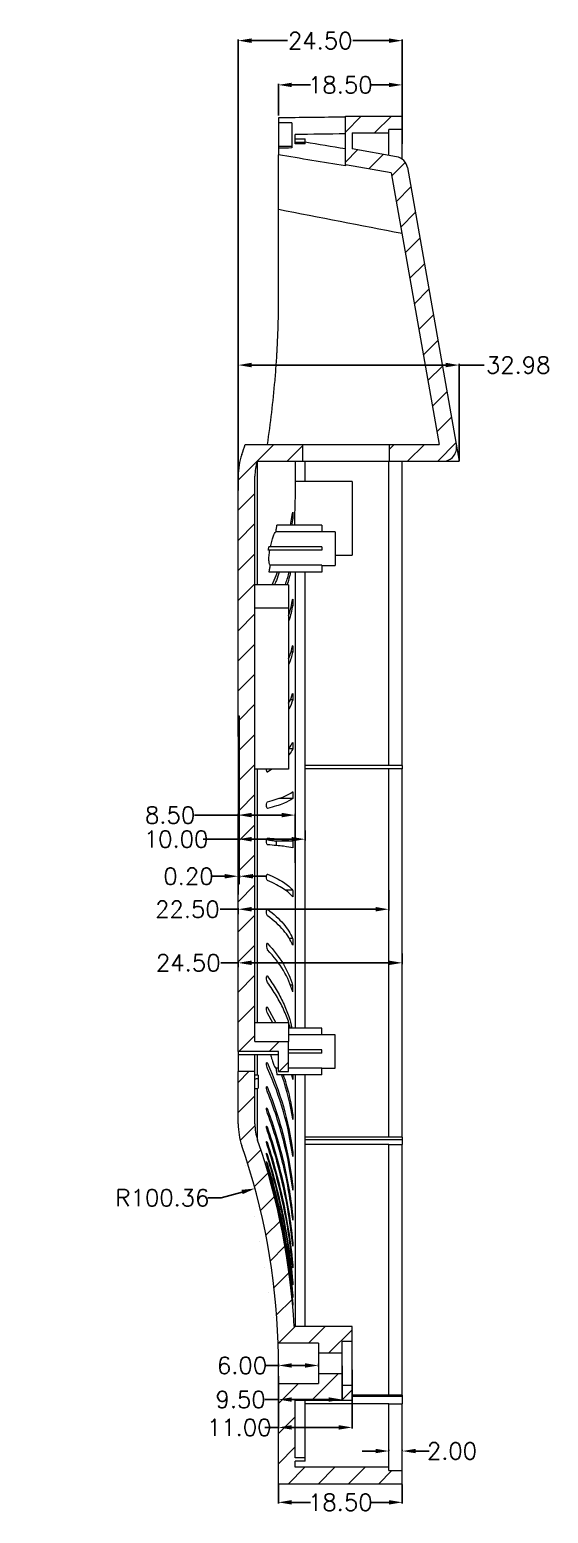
# Model space of a CAD drawing. Header units: inches. Extents: x -602 to 2189, y 557 to 1254.
# Drawn here: x -123.3 to -45.8, y 894.3 to 1115.5 of the extents above; entities that cross this region are included whole.
import ezdxf

# ---------------------------------------------------------------- set-up
doc = ezdxf.new("R2010")
doc.units = ezdxf.units.IN
doc.styles.get("Standard").update_dxf_attribs({"font": 'txt', "bigfont": 'gbcbig.shx'})
doc.dimstyles.new('2.5', dxfattribs={"dimtxt": 2.5, "dimasz": 2, "dimexe": 0.18, "dimexo": 0.0625, "dimgap": 0.09, "dimtad": 0, "dimtih": 1, "dimtoh": 1, "dimzin": 0, "dimdsep": 46, "dimtxsty": 'Standard', "dimcen": 2, "dimadec": 0, "dimazin": 0, "dimtfac": 1, "dimtofl": 0, "dimtmove": 0, "dimatfit": 3, "dimfxl": 1, "dimtolj": 1, "dimtzin": 0, "dimarcsym": 0})

# ---------------------------------------------------------------- blocks, each defined once
blk = doc.blocks.new('*D195')
at = {"color": 0, "lineweight": -2}
for p, q in [((-94.14, 989.29), (-96.14, 989.29)), ((-92.14, 989.06), (-92.14, 989.47)), ((-91.94, 989.06), (-91.94, 989.47)), ((-89.94, 989.29), (-87.94, 989.29))]:
    blk.add_line(p, q, dxfattribs=at)
at = {"color": 0}
for points in [[(-94.14, 989.63), (-94.14, 988.96), (-92.14, 989.29)], [(-89.94, 989.63), (-89.94, 988.96), (-91.94, 989.29)]]:
    blk.add_solid(points, dxfattribs=at)
at = {"layer": 'Defpoints', "color": 0}
for p in [(-92.14, 989.29), (-92.14, 989), (-91.94, 989)]:
    blk.add_point(p, dxfattribs=at)
at = {"color": 0, "insert": (-99.56, 989.29), "char_height": 2.5, "attachment_point": 5}
blk.add_mtext('\\A1;0.20', dxfattribs=at)
blk = doc.blocks.new('*D196')
at = {"color": 0, "lineweight": -2}
for p, q in [((-92.14, 998.41), (-98.67, 998.41)), ((-92.14, 986.56), (-92.14, 998.59)), ((-85.64, 998.41), (-90.14, 998.41)), ((-83.64, 991.28), (-83.64, 998.59))]:
    blk.add_line(p, q, dxfattribs=at)
at = {"color": 0}
for points in [[(-90.14, 998.75), (-90.14, 998.08), (-92.14, 998.41)], [(-85.64, 998.75), (-85.64, 998.08), (-83.64, 998.41)]]:
    blk.add_solid(points, dxfattribs=at)
at = {"layer": 'Defpoints', "color": 0}
for p in [(-83.64, 998.41), (-83.64, 991.22), (-92.14, 986.5)]:
    blk.add_point(p, dxfattribs=at)
at = {"color": 0, "insert": (-102.3, 998.41), "char_height": 2.5, "attachment_point": 5}
blk.add_mtext('\\A1;8.50', dxfattribs=at)
blk = doc.blocks.new('*D197')
at = {"color": 0, "lineweight": -2}
for p, q in [((-92.14, 995.77), (-92.14, 994.64)), ((-82.14, 996.1), (-82.14, 994.64)), ((-92.14, 994.82), (-97.35, 994.82)), ((-84.14, 994.82), (-90.14, 994.82))]:
    blk.add_line(p, q, dxfattribs=at)
at = {"color": 0}
for points in [[(-90.14, 995.15), (-90.14, 994.48), (-92.14, 994.82)], [(-84.14, 995.15), (-84.14, 994.48), (-82.14, 994.82)]]:
    blk.add_solid(points, dxfattribs=at)
at = {"layer": 'Defpoints', "color": 0}
for p in [(-92.14, 995.83), (-82.14, 996.17), (-92.14, 994.82)]:
    blk.add_point(p, dxfattribs=at)
at = {"color": 0, "insert": (-101.4, 994.82), "char_height": 2.5, "attachment_point": 5}
blk.add_mtext('\\A1;10.00', dxfattribs=at)
blk = doc.blocks.new('*D198')
at = {"color": 0, "lineweight": -2}
for p, q in [((-69.64, 987.22), (-69.64, 984.19)), ((-92.14, 983.62), (-92.14, 984.55)), ((-92.14, 984.37), (-94.83, 984.37)), ((-71.64, 984.37), (-90.14, 984.37))]:
    blk.add_line(p, q, dxfattribs=at)
at = {"color": 0}
for points in [[(-90.14, 984.71), (-90.14, 984.04), (-92.14, 984.37)], [(-71.64, 984.71), (-71.64, 984.04), (-69.64, 984.37)]]:
    blk.add_solid(points, dxfattribs=at)
at = {"layer": 'Defpoints', "color": 0}
for p in [(-69.64, 987.28), (-92.14, 984.37), (-92.14, 983.56)]:
    blk.add_point(p, dxfattribs=at)
at = {"color": 0, "insert": (-99.71, 984.37), "char_height": 2.5, "attachment_point": 5}
blk.add_mtext('\\A1;22.50', dxfattribs=at)
blk = doc.blocks.new('*D199')
at = {"color": 0, "lineweight": -2}
for p, q in [((-92.14, 976.38), (-94.71, 976.38)), ((-92.14, 975.72), (-92.14, 976.56)), ((-69.64, 976.38), (-90.14, 976.38)), ((-67.64, 977.78), (-67.64, 976.2))]:
    blk.add_line(p, q, dxfattribs=at)
at = {"color": 0}
for points in [[(-90.14, 976.72), (-90.14, 976.05), (-92.14, 976.38)], [(-69.64, 976.72), (-69.64, 976.05), (-67.64, 976.38)]]:
    blk.add_solid(points, dxfattribs=at)
at = {"layer": 'Defpoints', "color": 0}
for p in [(-92.14, 976.38), (-67.64, 977.84), (-92.14, 975.66)]:
    blk.add_point(p, dxfattribs=at)
at = {"color": 0, "insert": (-99.59, 976.38), "char_height": 2.5, "attachment_point": 5}
blk.add_mtext('\\A1;24.50', dxfattribs=at)
blk = doc.blocks.new('*D200')
at = {"color": 0, "lineweight": -2}
for p, q in [((-86.14, 898.59), (-86.14, 895.75)), ((-67.64, 898.59), (-67.64, 895.75)), ((-84.14, 895.93), (-81.35, 895.93)), ((-69.64, 895.93), (-72.42, 895.93))]:
    blk.add_line(p, q, dxfattribs=at)
at = {"color": 0}
for points in [[(-84.14, 896.26), (-84.14, 895.6), (-86.14, 895.93)], [(-69.64, 896.26), (-69.64, 895.6), (-67.64, 895.93)]]:
    blk.add_solid(points, dxfattribs=at)
at = {"layer": 'Defpoints', "color": 0}
for p in [(-86.14, 898.66), (-67.64, 898.66), (-67.64, 895.93)]:
    blk.add_point(p, dxfattribs=at)
at = {"color": 0, "insert": (-76.89, 895.93), "char_height": 2.5, "attachment_point": 5}
blk.add_mtext('\\A1;18.50', dxfattribs=at)
blk = doc.blocks.new('*D201')
at = {"color": 0, "lineweight": -2}
for p, q in [((-71.64, 903.58), (-73.64, 903.58)), ((-69.64, 903.61), (-69.64, 903.76)), ((-67.64, 903.61), (-67.64, 903.76)), ((-65.64, 903.58), (-63.64, 903.58))]:
    blk.add_line(p, q, dxfattribs=at)
at = {"color": 0}
for points in [[(-71.64, 903.91), (-71.64, 903.25), (-69.64, 903.58)], [(-65.64, 903.91), (-65.64, 903.25), (-67.64, 903.58)]]:
    blk.add_solid(points, dxfattribs=at)
at = {"layer": 'Defpoints', "color": 0}
for p in [(-69.64, 903.54), (-67.64, 903.58), (-67.64, 903.54)]:
    blk.add_point(p, dxfattribs=at)
at = {"color": 0, "insert": (-60.22, 903.58), "char_height": 2.5, "attachment_point": 5}
blk.add_mtext('\\A1;2.00', dxfattribs=at)
blk = doc.blocks.new('*D202')
at = {"color": 0, "lineweight": -2}
for p, q in [((-86.14, 916.34), (-88.14, 916.34)), ((-86.14, 916.59), (-86.14, 916.16)), ((-82.14, 916.34), (-84.14, 916.34)), ((-80.14, 916.59), (-80.14, 916.16))]:
    blk.add_line(p, q, dxfattribs=at)
at = {"color": 0}
for points in [[(-84.14, 916.67), (-84.14, 916.01), (-86.14, 916.34)], [(-82.14, 916.67), (-82.14, 916.01), (-80.14, 916.34)]]:
    blk.add_solid(points, dxfattribs=at)
at = {"layer": 'Defpoints', "color": 0}
for p in [(-86.14, 916.66), (-86.14, 916.34), (-80.14, 916.66)]:
    blk.add_point(p, dxfattribs=at)
at = {"color": 0, "insert": (-91.56, 916.34), "char_height": 2.5, "attachment_point": 5}
blk.add_mtext('\\A1;6.00', dxfattribs=at)
blk = doc.blocks.new('*D203')
at = {"color": 0, "lineweight": -2}
for p, q in [((-76.64, 916.28), (-76.64, 911.08)), ((-86.14, 914.75), (-86.14, 911.08)), ((-86.14, 911.26), (-88.14, 911.26)), ((-78.64, 911.26), (-84.14, 911.26))]:
    blk.add_line(p, q, dxfattribs=at)
at = {"color": 0}
for points in [[(-84.14, 911.59), (-84.14, 910.92), (-86.14, 911.26)], [(-78.64, 911.59), (-78.64, 910.92), (-76.64, 911.26)]]:
    blk.add_solid(points, dxfattribs=at)
at = {"layer": 'Defpoints', "color": 0}
for p in [(-76.64, 916.34), (-86.14, 914.81), (-86.14, 911.26)]:
    blk.add_point(p, dxfattribs=at)
at = {"color": 0, "insert": (-91.77, 911.26), "char_height": 2.5, "attachment_point": 5}
blk.add_mtext('\\A1;9.50', dxfattribs=at)
blk = doc.blocks.new('*D204')
at = {"color": 0, "lineweight": -2}
for p, q in [((-86.14, 914.69), (-86.14, 906.92)), ((-75.14, 915.71), (-75.14, 906.92)), ((-86.14, 907.1), (-88.14, 907.1)), ((-77.14, 907.1), (-84.14, 907.1))]:
    blk.add_line(p, q, dxfattribs=at)
at = {"color": 0}
for points in [[(-84.14, 907.44), (-84.14, 906.77), (-86.14, 907.1)], [(-77.14, 907.44), (-77.14, 906.77), (-75.14, 907.1)]]:
    blk.add_solid(points, dxfattribs=at)
at = {"layer": 'Defpoints', "color": 0}
for p in [(-86.14, 914.75), (-75.14, 915.77), (-86.14, 907.1)]:
    blk.add_point(p, dxfattribs=at)
at = {"color": 0, "insert": (-91.98, 907.1), "char_height": 2.5, "attachment_point": 5}
blk.add_mtext('\\A1;11.00', dxfattribs=at)
blk = doc.blocks.new('*D205')
at = {"color": 0, "lineweight": -2}
for p, q in [((-96.69, 941.35), (-94.69, 941.35)), ((-94.69, 941.35), (-91.56, 942.2))]:
    blk.add_line(p, q, dxfattribs=at)
at = {"color": 0}
blk.add_solid([(-91.65, 942.53), (-91.47, 941.88), (-89.63, 942.73)], dxfattribs=at)
at = {"layer": 'Defpoints', "color": 0}
for p in [(-89.63, 942.73), (-186.47, 916.41)]:
    blk.add_point(p, dxfattribs=at)
at = {"color": 0, "insert": (-103.44, 941.35), "char_height": 2.5, "attachment_point": 5}
blk.add_mtext('\\A1;R100.36', dxfattribs=at)
blk = doc.blocks.new('*D206')
at = {"color": 0, "lineweight": -2}
for p, q in [((-92.14, 1046.81), (-92.14, 1065.7)), ((-90.14, 1065.52), (-61.16, 1065.52)), ((-59.16, 1051.26), (-59.16, 1065.7)), ((-59.16, 1065.52), (-55.43, 1065.52))]:
    blk.add_line(p, q, dxfattribs=at)
at = {"color": 0}
for points in [[(-90.14, 1065.86), (-90.14, 1065.19), (-92.14, 1065.52)], [(-61.16, 1065.86), (-61.16, 1065.19), (-59.16, 1065.52)]]:
    blk.add_solid(points, dxfattribs=at)
at = {"layer": 'Defpoints', "color": 0}
for p in [(-92.14, 1065.52), (-59.16, 1051.2), (-92.14, 1046.75)]:
    blk.add_point(p, dxfattribs=at)
at = {"color": 0, "insert": (-50.34, 1065.52), "char_height": 2.5, "attachment_point": 5}
blk.add_mtext('\\A1;32.98', dxfattribs=at)
blk = doc.blocks.new('*D207')
at = {"color": 0, "lineweight": -2}
for p, q in [((-86.14, 1102.72), (-86.14, 1107.48)), ((-84.14, 1107.3), (-81.35, 1107.3)), ((-69.64, 1107.3), (-72.42, 1107.3)), ((-67.64, 1102.72), (-67.64, 1107.48))]:
    blk.add_line(p, q, dxfattribs=at)
at = {"color": 0}
for points in [[(-84.14, 1107.63), (-84.14, 1106.97), (-86.14, 1107.3)], [(-69.64, 1107.63), (-69.64, 1106.97), (-67.64, 1107.3)]]:
    blk.add_solid(points, dxfattribs=at)
at = {"layer": 'Defpoints', "color": 0}
for p in [(-86.14, 1107.3), (-86.14, 1102.66), (-67.64, 1102.66)]:
    blk.add_point(p, dxfattribs=at)
at = {"color": 0, "insert": (-76.89, 1107.3), "char_height": 2.5, "attachment_point": 5}
blk.add_mtext('\\A1;18.50', dxfattribs=at)
blk = doc.blocks.new('*D224')
at = {"color": 0, "lineweight": -2}
for p, q in [((-92.14, 1046.81), (-92.14, 1114.08)), ((-90.14, 1113.9), (-84.77, 1113.9)), ((-69.64, 1113.9), (-75.01, 1113.9)), ((-67.64, 1098.5), (-67.64, 1114.08))]:
    blk.add_line(p, q, dxfattribs=at)
at = {"color": 0}
for points in [[(-90.14, 1114.23), (-90.14, 1113.56), (-92.14, 1113.9)], [(-69.64, 1114.23), (-69.64, 1113.56), (-67.64, 1113.9)]]:
    blk.add_solid(points, dxfattribs=at)
at = {"layer": 'Defpoints', "color": 0}
for p in [(-67.64, 1113.9), (-67.64, 1098.43), (-92.14, 1046.75)]:
    blk.add_point(p, dxfattribs=at)
at = {"color": 0, "insert": (-79.89, 1113.9), "char_height": 2.5, "attachment_point": 5}
blk.add_mtext('\\A1;24.50', dxfattribs=at)

msp = doc.modelspace()

# ---------------------------------------------------------------- hatches: boundary and pattern name
at = {"linetype": 'Continuous', "lineweight": 0}
h = msp.add_hatch(dxfattribs=at)
h.set_pattern_fill('ANSI31', color=4, style=0)
edge = h.paths.add_edge_path(flags=0)
edge.add_line((-76.14, 1102.656), (-76.14, 1095.392))
edge.add_line((-76.14, 1095.392), (-69.278, 1094.183))
edge.add_line((-69.278, 1094.183), (-62.14, 1053.701))
edge.add_line((-62.14, 1053.701), (-69.544, 1053.701))
edge.add_line((-69.544, 1053.701), (-69.544, 1051.201))
edge.add_line((-69.544, 1051.201), (-61.544, 1051.201))
edge.add_arc((-61.544, 1053.201), 2, 270, 370)
edge.add_line((-59.574, 1053.549), (-66.876, 1094.961))
edge.add_arc((-68.846, 1094.614), 2, 10, 80)
edge.add_line((-68.499, 1096.584), (-75.14, 1097.755))
edge.add_line((-75.14, 1097.755), (-75.14, 1100.156))
edge.add_line((-75.14, 1100.156), (-69.64, 1100.156))
edge.add_line((-69.64, 1100.156), (-69.64, 1100.656))
edge.add_line((-69.64, 1100.656), (-67.64, 1100.656))
edge.add_line((-67.64, 1100.656), (-67.64, 1102.656))
edge.add_line((-67.64, 1102.656), (-76.14, 1102.656))
h = msp.add_hatch(dxfattribs=at)
h.set_pattern_fill('ANSI31', color=4, style=0)
edge = h.paths.add_edge_path(flags=0)
edge.add_line((-86.14, 963.156), (-86.14, 960.156))
edge.add_line((-86.14, 960.156), (-84.64, 960.156))
edge.add_line((-84.64, 960.156), (-84.64, 964.656))
edge.add_line((-84.64, 964.656), (-89.64, 964.656))
edge.add_line((-89.64, 964.656), (-89.64, 1048.94))
edge.add_arc((-82.14, 1048.94), 7.5, 162.44926, 180, ccw=False)
edge.add_line((-89.291, 1051.201), (-82.544, 1051.201))
edge.add_line((-82.544, 1051.201), (-82.544, 1053.701))
edge.add_line((-82.544, 1053.701), (-91.089, 1053.701))
edge.add_arc((-186.474, 1084.906), 100.36, 340.97979, 341.88475, ccw=False)
edge.add_arc((-82.14, 1048.94), 10, 160.97979, 180)
edge.add_line((-92.14, 1048.94), (-92.14, 1013.156))
edge.add_line((-92.14, 1013.156), (-91.94, 1013.156))
edge.add_line((-91.94, 1013.156), (-91.94, 988.156))
edge.add_line((-91.94, 988.156), (-92.14, 988.156))
edge.add_line((-92.14, 988.156), (-92.14, 963.156))
edge.add_line((-92.14, 963.156), (-86.14, 963.156))
h = msp.add_hatch(dxfattribs=at)
h.set_pattern_fill('ANSI31', color=4, style=0)
edge = h.paths.add_edge_path(flags=0)
edge.add_line((-89.64, 952.372), (-89.64, 960.156))
edge.add_line((-89.64, 960.156), (-92.14, 960.156))
edge.add_line((-92.14, 960.156), (-92.14, 952.372))
edge.add_arc((-82.14, 952.372), 10, 180, 199.02021)
edge.add_arc((-186.474, 916.406), 100.36, 1.85587, 19.02021, ccw=False)
edge.add_line((-86.167, 919.656), (-80.14, 919.656))
edge.add_line((-80.14, 919.656), (-80.14, 918.156))
edge.add_line((-80.14, 918.156), (-76.64, 918.156))
edge.add_line((-76.64, 918.156), (-76.64, 919.906))
edge.add_line((-76.64, 919.906), (-75.14, 919.906))
edge.add_line((-75.14, 919.906), (-75.14, 922.156))
edge.add_line((-75.14, 922.156), (-83.775, 922.156))
edge.add_arc((-186.474, 916.406), 102.86, 3.20469, 19.02021)
edge.add_arc((-82.14, 952.372), 7.5, 180, 199.02021, ccw=False)
h = msp.add_hatch(dxfattribs=at)
h.set_pattern_fill('ANSI31', color=4, style=0)
h.paths.add_polyline_path([(-80.14, 913.656), (-86.14, 913.656), (-86.14, 898.656), (-67.64, 898.656), (-67.64, 900.656), (-69.64, 900.656), (-69.64, 901.156), (-83.64, 901.156), (-83.64, 902.058), (-82.14, 902.058), (-82.14, 902.558), (-83.64, 902.558), (-83.64, 911.156), (-75.14, 911.156), (-75.14, 913.406), (-76.64, 913.406), (-76.64, 915.156), (-80.14, 915.156)], flags=0)

# ---------------------------------------------------------------- linework, layer by layer
at = {"color": 7, "linetype": 'Continuous', "lineweight": 15}
for p, q in [((-86.14, 1102.379), (-86.14, 1101.625)), ((-76.14, 1102.656), (-67.64, 1102.656)), ((-76.14, 1095.392), (-76.14, 1102.656)), ((-67.64, 1100.656), (-67.64, 1102.656)), ((-84.14, 1101.625), (-86.14, 1101.625)), ((-86.14, 1101.625), (-86.14, 1098.124)), ((-84.14, 1101.625), (-84.14, 1098.124)), ((-83.64, 1099.254), (-83.64, 1099.904)), ((-75.14, 1100.156), (-69.64, 1100.156)), ((-75.14, 1100.156), (-75.14, 1097.755)), ((-67.64, 1100.656), (-69.64, 1100.656)), ((-69.64, 1100.156), (-69.64, 1100.656)), ((-69.64, 1096.785), (-69.64, 1100.156)), ((-67.64, 1096.209), (-67.64, 1100.656)), ((-84.14, 1098.124), (-86.14, 1098.124)), ((-86.14, 1098.124), (-86.14, 1097.866)), ((-86.14, 1097.866), (-86.14, 1096.863)), ((-84.14, 1098.124), (-84.14, 1097.892)), ((-83.64, 1098.754), (-83.64, 1099.254)), ((-83.64, 1099.254), (-82.14, 1099.254)), ((-83.64, 1098.754), (-82.14, 1098.754)), ((-83.64, 1098.498), (-83.64, 1098.754)), ((-82.14, 1098.754), (-82.14, 1099.254)), ((-82.14, 1098.517), (-82.14, 1098.754)), ((-68.499, 1096.584), (-75.14, 1097.755)), ((-86.14, 1088.701), (-86.14, 1096.863)), ((-76.14, 1095.392), (-76.14, 1095.218)), ((-69.278, 1094.183), (-76.14, 1095.392)), ((-69.278, 1094.183), (-62.14, 1053.701)), ((-66.876, 1094.961), (-59.16, 1051.201)), ((-86.14, 1072.515), (-86.14, 1088.701)), ((-91.089, 1053.701), (-82.544, 1053.701)), ((-82.544, 1053.701), (-82.544, 1051.201)), ((-82.544, 1053.701), (-69.544, 1053.701)), ((-69.544, 1051.201), (-69.544, 1053.701)), ((-69.544, 1053.701), (-62.14, 1053.701)), ((-89.291, 1051.201), (-82.544, 1051.201)), ((-83.64, 1051.201), (-83.64, 1045.936)), ((-82.544, 1051.201), (-69.544, 1051.201)), ((-82.14, 1048.156), (-82.14, 1051.201)), ((-69.64, 1005.796), (-69.64, 1051.201)), ((-69.544, 1051.201), (-59.16, 1051.201)), ((-67.64, 1005.796), (-67.64, 1051.201)), ((-92.14, 1013.156), (-92.14, 1048.94)), ((-89.64, 964.656), (-89.64, 1048.94)), ((-75.14, 1048.156), (-83.64, 1048.156)), ((-75.14, 1048.156), (-75.14, 1037.156)), ((-84.337, 1041.656), (-84.007, 1043.461)), ((-84.002, 1042.673), (-84.186, 1041.656)), ((-79.64, 1040.643), (-86.511, 1040.643)), ((-79.64, 1041.656), (-86.348, 1041.656)), ((-79.64, 1041.656), (-79.64, 1040.643)), ((-77.64, 1040.656), (-79.64, 1040.656)), ((-77.64, 1040.656), (-77.64, 1035.656)), ((-79.64, 1037.906), (-87.637, 1037.906)), ((-79.64, 1038.406), (-87.541, 1038.406)), ((-79.64, 1038.406), (-79.64, 1037.906)), ((-79.64, 1035.668), (-87.34, 1035.668)), ((-79.64, 1035.668), (-79.64, 1034.656)), ((-79.64, 1035.656), (-77.64, 1035.656)), ((-77.64, 1037.156), (-75.14, 1037.156)), ((-79.64, 1034.656), (-87.513, 1034.656)), ((-83.64, 1034.656), (-83.64, 966.656)), ((-82.14, 966.656), (-82.14, 1034.656)), ((-84.64, 1032.746), (-89.64, 1032.746)), ((-84.64, 1032.746), (-84.64, 1029.282)), ((-84.64, 1029.282), (-89.64, 1029.282)), ((-84.64, 1029.282), (-84.64, 1005.248)), ((-84.007, 1016.541), (-83.996, 1016.554)), ((-91.94, 1013.156), (-92.14, 1013.156)), ((-92.14, 1010.156), (-92.14, 1013.156)), ((-91.94, 988.156), (-91.94, 1013.156)), ((-91.94, 1010.156), (-92.14, 1010.156)), ((-92.14, 1010.156), (-92.14, 991.156)), ((-84.007, 1009.26), (-84, 1009.261)), ((-84.64, 1005.248), (-89.64, 1005.248)), ((-87.108, 1005.248), (-87.742, 1004.835)), ((-67.64, 1005.796), (-82.14, 1005.796)), ((-67.64, 1005.296), (-82.14, 1005.296)), ((-69.64, 950.393), (-69.64, 1005.296)), ((-67.64, 1005.796), (-67.64, 1005.296)), ((-67.64, 950.393), (-67.64, 1005.296)), ((-84.002, 1000.9), (-86.089, 1000.9)), ((-84.007, 994.523), (-86.517, 994.523)), ((-92.14, 991.156), (-91.94, 991.156)), ((-92.14, 988.156), (-92.14, 991.156)), ((-92.14, 988.156), (-91.94, 988.156)), ((-92.14, 963.156), (-92.14, 988.156)), ((-87.768, 969.743), (-86.521, 967.438)), ((-84.64, 967.438), (-89.64, 967.438)), ((-86.971, 967.438), (-87.742, 968.872)), ((-84.64, 967.438), (-84.64, 964.656)), ((-89.64, 964.656), (-84.64, 964.656)), ((-79.64, 966.656), (-84.64, 966.656)), ((-79.64, 965.643), (-84.64, 965.643)), ((-84.64, 960.156), (-84.64, 964.656)), ((-79.64, 965.643), (-79.64, 966.656)), ((-77.64, 965.656), (-79.64, 965.656)), ((-77.64, 960.656), (-77.64, 965.656)), ((-86.14, 963.156), (-92.14, 963.156)), ((-92.14, 963.156), (-92.14, 962.667)), ((-92.14, 962.667), (-92.14, 960.156)), ((-89.64, 962.667), (-92.14, 962.667)), ((-89.64, 960.156), (-89.64, 962.667)), ((-86.14, 962.667), (-89.64, 962.667)), ((-86.14, 960.156), (-86.14, 963.156)), ((-79.64, 963.406), (-84.64, 963.406)), ((-79.64, 962.906), (-84.64, 962.906)), ((-79.64, 962.906), (-79.64, 963.406)), ((-86.14, 960.668), (-86.511, 960.668)), ((-79.64, 960.668), (-84.64, 960.668)), ((-79.64, 959.656), (-79.64, 960.668)), ((-79.64, 960.656), (-77.64, 960.656)), ((-92.14, 952.372), (-92.14, 960.156)), ((-89.64, 960.156), (-92.14, 960.156)), ((-89.64, 952.372), (-89.64, 960.156)), ((-89.14, 959.621), (-89.64, 959.621)), ((-89.14, 959.621), (-89.14, 959.161)), ((-89.14, 959.161), (-89.14, 957.676)), ((-79.64, 959.656), (-86.348, 959.656)), ((-86.14, 960.156), (-84.64, 960.156)), ((-84.002, 959.045), (-84.14, 959.656)), ((-83.64, 959.656), (-83.64, 922.156)), ((-82.14, 922.156), (-82.14, 959.656)), ((-67.64, 950.393), (-82.14, 950.393)), ((-67.64, 949.963), (-82.14, 949.963)), ((-69.64, 949.295), (-82.14, 949.295)), ((-69.64, 911.932), (-69.64, 949.295)), ((-69.64, 949.295), (-67.64, 949.295)), ((-67.64, 950.393), (-67.64, 949.963)), ((-67.64, 949.963), (-67.64, 949.295)), ((-67.64, 911.932), (-67.64, 949.295)), ((-75.14, 922.156), (-83.775, 922.156)), ((-75.14, 919.906), (-75.14, 922.156)), ((-80.14, 919.656), (-86.167, 919.656)), ((-86.14, 913.656), (-86.14, 918.686)), ((-80.14, 919.656), (-80.14, 918.156)), ((-75.14, 919.906), (-76.64, 919.906)), ((-76.64, 918.156), (-76.64, 919.906)), ((-75.14, 913.406), (-75.14, 919.906)), ((-76.64, 918.156), (-80.14, 918.156)), ((-80.14, 918.156), (-80.14, 915.156)), ((-76.64, 915.156), (-76.64, 918.156)), ((-80.14, 915.156), (-80.14, 913.656)), ((-80.14, 915.156), (-76.64, 915.156)), ((-76.64, 913.406), (-76.64, 915.156)), ((-86.14, 913.656), (-80.14, 913.656)), ((-86.14, 898.656), (-86.14, 913.656)), ((-76.64, 913.406), (-75.14, 913.406)), ((-75.14, 911.156), (-75.14, 913.406)), ((-67.64, 911.932), (-75.14, 911.932)), ((-67.64, 911.717), (-75.14, 911.717)), ((-67.64, 911.932), (-67.64, 911.717)), ((-67.64, 911.717), (-67.64, 910.605)), ((-83.64, 911.156), (-75.14, 911.156)), ((-83.64, 902.558), (-83.64, 911.156)), ((-82.14, 902.558), (-82.14, 911.156)), ((-69.64, 910.605), (-82.14, 910.605)), ((-69.64, 901.156), (-69.64, 910.605)), ((-69.64, 910.605), (-67.64, 910.605)), ((-67.64, 900.656), (-67.64, 910.605)), ((-82.14, 902.558), (-83.64, 902.558)), ((-82.14, 902.058), (-83.64, 902.058)), ((-83.64, 901.156), (-83.64, 902.058)), ((-69.64, 901.156), (-83.64, 901.156)), ((-82.14, 902.058), (-82.14, 902.558)), ((-69.64, 900.656), (-69.64, 901.156)), ((-69.64, 900.656), (-67.64, 900.656)), ((-67.64, 898.656), (-67.64, 900.656)), ((-67.64, 898.656), (-86.14, 898.656))]:
    msp.add_line(p, q, dxfattribs=at)
at = {"color": 8, "linetype": 'Continuous', "lineweight": 15}
for p, q in [((-89.23, 1032.746), (-89.23, 1051.201)), ((-84.002, 1042.673), (-84.151, 1042.673)), ((-84.002, 1029.682), (-84.23, 1029.682)), ((-84.002, 1022.735), (-84.298, 1022.735)), ((-84.002, 1015.577), (-84.412, 1015.577)), ((-84.002, 1008.275), (-84.64, 1008.275)), ((-89.23, 967.438), (-89.23, 1005.248)), ((-87.742, 1004.835), (-87.78, 1004.835)), ((-87.742, 999.406), (-87.775, 999.406)), ((-84.007, 987.207), (-85.074, 987.207)), ((-87.768, 984.373), (-87.827, 984.373)), ((-87.768, 979.275), (-87.847, 979.275)), ((-84.007, 980.02), (-84.502, 980.02)), ((-87.768, 974.383), (-87.871, 974.383)), ((-84.007, 973.032), (-84.341, 973.032)), ((-87.768, 969.743), (-87.886, 969.743)), ((-89.23, 959.621), (-89.23, 962.667)), ((-87.768, 961.396), (-87.903, 961.396)), ((-89.23, 949.928), (-89.23, 957.662)), ((-87.768, 957.769), (-87.9, 957.769)), ((-87.768, 954.554), (-87.895, 954.554)), ((-84.007, 953.915), (-84.164, 953.915)), ((-87.768, 951.783), (-87.882, 951.783)), ((-87.768, 949.481), (-87.865, 949.481)), ((-87.768, 947.671), (-87.844, 947.671)), ((-84.007, 948.363), (-84.131, 948.363)), ((-87.768, 946.37), (-87.82, 946.37)), ((-84.007, 943.313), (-84.108, 943.313)), ((-84.007, 938.815), (-84.089, 938.815))]:
    msp.add_line(p, q, dxfattribs=at)
at = {"color": 7, "linetype": 'Continuous', "lineweight": 15}
for centre, radius, start, end in [((-68.846, 1094.614), 2, 10, 80), ((-186.474, 1084.906), 100.36, 340.97979, 341.88475), ((-61.544, 1053.201), 2, 270, 10), ((-82.14, 1048.94), 10, 160.97979, 180), ((-82.14, 1048.94), 7.5, 162.44926, 180), ((-82.14, 952.372), 10, 180, 199.02021), ((-82.14, 952.372), 7.5, 180, 199.02021), ((-186.474, 916.406), 102.86, 3.20469, 19.02021), ((-186.474, 916.406), 100.36, 1.85587, 19.02021)]:
    msp.add_arc(centre, radius, start, end, dxfattribs=at)
for centre, major_axis, ratio, start_param, end_param in [((-43.53, 1000.656), (578.471, 0), 0.176327, 1.6271988, 1.6445226), ((-43.53, 1000.656), (564.293, 0), 0.176327, 1.6286175, 1.6419362), ((-43.53, 1000.656), (552.95, 0), 0.176327, 1.6443047, 1.647932), ((-43.53, 1000.656), (556.34, 0), 0.176327, 1.6402519, 1.6429549), ((-89.64, 1000.656), (31.749, 31.749), 0.8660254, 3.9986646, 4.0105696), ((-89.64, 1000.656), (32.883, 32.883), 0.8660254, 3.9986646, 4.0101591)]:
    msp.add_ellipse(centre, major_axis=major_axis, ratio=ratio, start_param=start_param, end_param=end_param, dxfattribs=at)
for points in [[(-76.14, 1097.761), (-78.139, 1098.093), (-80.139, 1098.424), (-82.14, 1098.753)], [(-76.14, 1095.218), (-79.472, 1095.771), (-82.806, 1096.319), (-86.14, 1096.863)], [(-67.68, 1085.121), (-73.832, 1086.319), (-79.986, 1087.512), (-86.14, 1088.701)], [(-87.637, 1037.906), (-87.621, 1037.989), (-87.589, 1038.156), (-87.557, 1038.322), (-87.541, 1038.406)], [(-84.002, 953.096), (-84.323, 955.222), (-84.842, 957.328), (-85.554, 959.412)]]:
    msp.add_open_spline(points, degree=3, dxfattribs=at)
for points, knots in [([(-87.763, 1053.701), (-87.297, 1056.864), (-86.916, 1060.042), (-86.569, 1064.036), (-86.475, 1065.236), (-86.383, 1066.639), (-86.341, 1067.342), (-86.321, 1067.693), (-86.312, 1067.869), (-86.308, 1067.944), (-86.305, 1067.994), (-86.304, 1068.021), (-86.223, 1069.537), (-86.169, 1071.027), (-86.14, 1072.515)], [0, 0, 0, 0, 0.5, 0.5, 0.625, 0.6875, 0.71875, 0.734375, 0.7421875, 0.7460937, 0.7460937, 0.75, 0.75, 1, 1, 1, 1]), ([(-83.64, 1045.936), (-83.647, 1045.682), (-83.661, 1045.168), (-83.687, 1044.304), (-83.715, 1043.393), (-83.739, 1042.5), (-83.751, 1041.923), (-83.757, 1041.656)], [0, 0, 0, 0, 0.2023201, 0.4105096, 0.6128283, 0.8210115, 1, 1, 1, 1]), ([(-84.007, 1043.461), (-83.996, 1043.542), (-83.984, 1043.579), (-83.968, 1043.548), (-83.963, 1043.478), (-83.962, 1043.273), (-83.965, 1043.137), (-83.98, 1042.875), (-83.99, 1042.754), (-84.002, 1042.673)], [0, 0, 0, 0, 0.25, 0.25, 0.5, 0.5, 0.75, 0.75, 1, 1, 1, 1]), ([(-87.33, 1038.406), (-87.271, 1038.695), (-87.205, 1038.97), (-87.062, 1039.489), (-86.989, 1039.721), (-86.841, 1040.126), (-86.769, 1040.29), (-86.631, 1040.537), (-86.568, 1040.614), (-86.511, 1040.643)], [0, 0, 0, 0, 0.25, 0.25, 0.5, 0.5, 0.75, 0.75, 1, 1, 1, 1]), ([(-86.511, 1040.643), (-86.483, 1040.812), (-86.456, 1040.981), (-86.402, 1041.319), (-86.375, 1041.487), (-86.348, 1041.656)], [0, 0, 0, 0, 0.5, 0.5, 1, 1, 1, 1]), ([(-87.34, 1035.668), (-87.368, 1035.682), (-87.393, 1035.708), (-87.44, 1035.783), (-87.461, 1035.833), (-87.497, 1035.955), (-87.511, 1036.026), (-87.533, 1036.19), (-87.541, 1036.284), (-87.549, 1036.486), (-87.549, 1036.595), (-87.542, 1036.83), (-87.535, 1036.956), (-87.514, 1037.214), (-87.5, 1037.348), (-87.466, 1037.623), (-87.445, 1037.765), (-87.422, 1037.906)], [0, 0, 0, 0, 0.125, 0.125, 0.25, 0.25, 0.375, 0.375, 0.5, 0.5, 0.625, 0.625, 0.75, 0.75, 0.875, 0.875, 1, 1, 1, 1]), ([(-87.513, 1034.656), (-87.484, 1034.825), (-87.455, 1034.994), (-87.397, 1035.333), (-87.368, 1035.501), (-87.34, 1035.668)], [0, 0, 0, 0, 0.5, 0.5, 1, 1, 1, 1]), ([(-87.078, 1032.746), (-86.86, 1033.217), (-86.567, 1033.849), (-86.35, 1034.492), (-86.295, 1034.656)], [0, 0, 0, 0, 0.7452107, 1, 1, 1, 1]), ([(-86.004, 1034.656), (-86.136, 1034.238), (-86.34, 1033.596), (-86.62, 1032.966), (-86.718, 1032.746)], [0, 0, 0, 0, 0.6513111, 1, 1, 1, 1]), ([(-85.104, 1032.746), (-84.905, 1033.319), (-84.685, 1033.953), (-84.553, 1034.593), (-84.541, 1034.656)], [0, 0, 0, 0, 0.9025877, 1, 1, 1, 1]), ([(-84.354, 1034.656), (-84.416, 1034.32), (-84.534, 1033.68), (-84.739, 1033.047), (-84.836, 1032.746)], [0, 0, 0, 0, 0.5246999, 1, 1, 1, 1]), ([(-84.64, 1028.119), (-84.62, 1028.174), (-84.322, 1028.987), (-84.159, 1029.808), (-84.007, 1030.575)], [0, 0, 0, 0, 0.0675743, 1, 1, 1, 1]), ([(-84.002, 1029.682), (-84.152, 1028.923), (-84.316, 1028.093), (-84.614, 1027.271), (-84.64, 1027.201)], [0, 0, 0, 0, 0.91395025, 1, 1, 1, 1]), ([(-84.007, 1030.575), (-84.002, 1030.598), (-83.995, 1030.63), (-83.989, 1030.623), (-83.988, 1030.621)], [0, 0, 0, 0, 0.7239282, 1, 1, 1, 1]), ([(-83.98, 1030.617), (-83.973, 1030.596), (-83.967, 1030.543), (-83.962, 1030.392), (-83.961, 1030.294), (-83.966, 1030.091), (-83.971, 1029.984), (-83.984, 1029.804), (-83.993, 1029.728), (-84.002, 1029.682)], [0, 0, 0, 0, 0.25, 0.25, 0.5, 0.5, 0.75, 0.75, 1, 1, 1, 1]), ([(-84.64, 1021.701), (-84.62, 1021.745), (-84.322, 1022.396), (-84.159, 1023.054), (-84.007, 1023.668)], [0, 0, 0, 0, 0.067574, 1, 1, 1, 1]), ([(-84.002, 1022.735), (-84.152, 1022.128), (-84.316, 1021.463), (-84.614, 1020.805), (-84.64, 1020.748)], [0, 0, 0, 0, 0.91394917, 1, 1, 1, 1]), ([(-84.007, 1023.668), (-84.002, 1023.688), (-83.997, 1023.71), (-83.992, 1023.7), (-83.992, 1023.699)], [0, 0, 0, 0, 0.9164402, 1, 1, 1, 1]), ([(-83.98, 1023.678), (-83.973, 1023.647), (-83.967, 1023.585), (-83.962, 1023.421), (-83.961, 1023.319), (-83.966, 1023.115), (-83.971, 1023.01), (-83.984, 1022.84), (-83.993, 1022.773), (-84.002, 1022.735)], [0, 0, 0, 0, 0.25, 0.25, 0.5, 0.5, 0.75, 0.75, 1, 1, 1, 1]), ([(-84.64, 1015.081), (-84.62, 1015.113), (-84.322, 1015.597), (-84.159, 1016.085), (-84.007, 1016.541)], [0, 0, 0, 0, 0.0675743, 1, 1, 1, 1]), ([(-84.002, 1015.577), (-84.152, 1015.126), (-84.316, 1014.633), (-84.614, 1014.144), (-84.64, 1014.102)], [0, 0, 0, 0, 0.9139494, 1, 1, 1, 1]), ([(-83.993, 1016.558), (-83.983, 1016.55), (-83.975, 1016.5), (-83.964, 1016.337), (-83.961, 1016.226), (-83.963, 1015.993), (-83.968, 1015.873), (-83.982, 1015.68), (-83.991, 1015.609), (-84.002, 1015.577)], [0, 0, 0, 0, 0.25, 0.25, 0.5, 0.5, 0.75, 0.75, 1, 1, 1, 1]), ([(-84.64, 1008.322), (-84.62, 1008.343), (-84.322, 1008.654), (-84.159, 1008.968), (-84.007, 1009.26)], [0, 0, 0, 0, 0.0675749, 1, 1, 1, 1]), ([(-83.993, 1009.261), (-83.983, 1009.242), (-83.975, 1009.181), (-83.964, 1009.003), (-83.961, 1008.887), (-83.963, 1008.652), (-83.968, 1008.536), (-83.982, 1008.357), (-83.991, 1008.296), (-84.002, 1008.275)], [0, 0, 0, 0, 0.25, 0.25, 0.5, 0.5, 0.75, 0.75, 1, 1, 1, 1]), ([(-84.002, 1008.275), (-84.152, 1007.986), (-84.316, 1007.668), (-84.614, 1007.355), (-84.64, 1007.328)], [0, 0, 0, 0, 0.9139502, 1, 1, 1, 1]), ([(-87.767, 1004.835), (-87.776, 1004.834), (-87.802, 1004.83), (-87.842, 1004.888), (-87.878, 1005.001), (-87.899, 1005.13), (-87.901, 1005.217), (-87.901, 1005.248)], [0, 0, 0, 0, 0.1281002, 0.3817843, 0.631676, 0.8720049, 1, 1, 1, 1]), ([(-87.742, 999.406), (-87.78, 999.396), (-87.818, 999.438), (-87.879, 999.605), (-87.899, 999.732), (-87.907, 999.997), (-87.893, 1000.134), (-87.842, 1000.333), (-87.806, 1000.393), (-87.768, 1000.403)], [0, 0, 0, 0, 0.25, 0.25, 0.5, 0.5, 0.75, 0.75, 1, 1, 1, 1]), ([(-87.768, 1000.403), (-86.812, 1000.647), (-86.022, 1000.894), (-84.768, 1001.392), (-84.304, 1001.644), (-84.007, 1001.897)], [0, 0, 0, 0, 0.5, 0.5, 1, 1, 1, 1]), ([(-84.002, 1000.9), (-84.296, 1000.647), (-84.757, 1000.395), (-86.004, 999.897), (-86.791, 999.65), (-87.742, 999.406)], [0, 0, 0, 0, 0.5, 0.5, 1, 1, 1, 1]), ([(-84.007, 1001.897), (-83.996, 1001.907), (-83.984, 1001.863), (-83.968, 1001.693), (-83.963, 1001.567), (-83.962, 1001.306), (-83.965, 1001.173), (-83.98, 1000.973), (-83.99, 1000.91), (-84.002, 1000.9)], [0, 0, 0, 0, 0.25, 0.25, 0.5, 0.5, 0.75, 0.75, 1, 1, 1, 1]), ([(-87.742, 993.988), (-87.78, 993.991), (-87.818, 994.046), (-87.878, 994.231), (-87.899, 994.364), (-87.907, 994.63), (-87.893, 994.762), (-87.842, 994.943), (-87.806, 994.991), (-87.768, 994.988)], [0, 0, 0, 0, 0.25, 0.25, 0.5, 0.5, 0.75, 0.75, 1, 1, 1, 1]), ([(-87.887, 994.75), (-87.607, 994.714), (-87.025, 994.638), (-86.691, 994.562), (-86.517, 994.523)], [0, 0, 0, 0, 0.4805534, 1, 1, 1, 1]), ([(-87.768, 994.988), (-86.812, 994.912), (-86.022, 994.835), (-84.768, 994.68), (-84.304, 994.602), (-84.007, 994.523)], [0, 0, 0, 0, 0.5, 0.5, 1, 1, 1, 1]), ([(-84.002, 993.523), (-84.296, 993.602), (-84.757, 993.68), (-86.004, 993.835), (-86.791, 993.912), (-87.742, 993.988)], [0, 0, 0, 0, 0.5, 0.5, 1, 1, 1, 1]), ([(-86.517, 994.523), (-86.513, 994.517), (-86.503, 994.506), (-86.49, 994.427), (-86.479, 994.302), (-86.472, 994.145), (-86.47, 993.995), (-86.472, 993.909), (-86.472, 993.876)], [0, 0, 0, 0, 0.15824776, 0.34176626, 0.5249968, 0.70759519, 0.88957377, 1, 1, 1, 1]), ([(-84.007, 994.523), (-83.996, 994.52), (-83.984, 994.463), (-83.968, 994.274), (-83.963, 994.143), (-83.962, 993.881), (-83.965, 993.752), (-83.98, 993.57), (-83.99, 993.52), (-84.002, 993.523)], [0, 0, 0, 0, 0.25, 0.25, 0.5, 0.5, 0.75, 0.75, 1, 1, 1, 1]), ([(-87.742, 988.635), (-87.78, 988.651), (-87.818, 988.717), (-87.879, 988.92), (-87.899, 989.057), (-87.907, 989.321), (-87.893, 989.446), (-87.842, 989.608), (-87.806, 989.643), (-87.768, 989.628)], [0, 0, 0, 0, 0.25, 0.25, 0.5, 0.5, 0.75, 0.75, 1, 1, 1, 1]), ([(-87.768, 989.628), (-86.812, 989.232), (-86.022, 988.832), (-84.768, 988.025), (-84.304, 987.618), (-84.007, 987.207)], [0, 0, 0, 0, 0.5, 0.5, 1, 1, 1, 1]), ([(-84.002, 986.214), (-84.296, 986.625), (-84.757, 987.032), (-86.004, 987.839), (-86.791, 988.239), (-87.742, 988.635)], [0, 0, 0, 0, 0.5, 0.5, 1, 1, 1, 1]), ([(-84.007, 987.207), (-83.996, 987.191), (-83.984, 987.122), (-83.968, 986.916), (-83.963, 986.78), (-83.962, 986.521), (-83.965, 986.398), (-83.98, 986.235), (-83.99, 986.198), (-84.002, 986.214)], [0, 0, 0, 0, 0.25, 0.25, 0.5, 0.5, 0.75, 0.75, 1, 1, 1, 1]), ([(-87.742, 983.397), (-87.78, 983.425), (-87.818, 983.503), (-87.879, 983.721), (-87.899, 983.862), (-87.907, 984.121), (-87.893, 984.239), (-87.842, 984.379), (-87.806, 984.401), (-87.768, 984.373)], [0, 0, 0, 0, 0.25, 0.25, 0.5, 0.5, 0.75, 0.75, 1, 1, 1, 1]), ([(-87.768, 984.373), (-86.812, 983.661), (-86.022, 982.942), (-84.768, 981.491), (-84.304, 980.759), (-84.007, 980.02)], [0, 0, 0, 0, 0.5, 0.5, 1, 1, 1, 1]), ([(-84.002, 979.044), (-84.296, 979.783), (-84.757, 980.515), (-86.004, 981.966), (-86.791, 982.685), (-87.742, 983.397)], [0, 0, 0, 0, 0.5, 0.5, 1, 1, 1, 1]), ([(-87.768, 979.275), (-87.806, 979.316), (-87.842, 979.307), (-87.893, 979.19), (-87.907, 979.082), (-87.899, 978.828), (-87.879, 978.686), (-87.818, 978.453), (-87.779, 978.365), (-87.742, 978.325)], [0, 0, 0, 0, 0.25, 0.25, 0.5, 0.5, 0.75, 0.75, 1, 1, 1, 1]), ([(-87.768, 979.275), (-86.812, 978.254), (-86.022, 977.223), (-84.768, 975.142), (-84.304, 974.092), (-84.007, 973.032)], [0, 0, 0, 0, 0.5, 0.5, 1, 1, 1, 1]), ([(-84.002, 972.082), (-84.296, 973.141), (-84.757, 974.192), (-86.004, 976.273), (-86.791, 977.304), (-87.742, 978.325)], [0, 0, 0, 0, 0.5, 0.5, 1, 1, 1, 1]), ([(-84.007, 980.02), (-83.996, 979.991), (-83.984, 979.911), (-83.968, 979.691), (-83.963, 979.551), (-83.962, 979.296), (-83.965, 979.181), (-83.98, 979.039), (-83.99, 979.015), (-84.002, 979.044)], [0, 0, 0, 0, 0.25, 0.25, 0.5, 0.5, 0.75, 0.75, 1, 1, 1, 1]), ([(-87.742, 973.468), (-87.78, 973.52), (-87.818, 973.618), (-87.879, 973.86), (-87.899, 974.003), (-87.907, 974.247), (-87.893, 974.346), (-87.842, 974.44), (-87.806, 974.435), (-87.768, 974.383)], [0, 0, 0, 0, 0.25, 0.25, 0.5, 0.5, 0.75, 0.75, 1, 1, 1, 1]), ([(-87.768, 974.383), (-87.316, 973.725), (-86.413, 972.41), (-85.367, 970.399), (-84.569, 968.481), (-84.249, 967.226), (-84.104, 966.656)], [0, 0, 0, 0, 0.2598089, 0.5196173, 0.781964, 1, 1, 1, 1]), ([(-84.35, 966.656), (-84.418, 966.913), (-84.662, 967.849), (-85.346, 969.457), (-86.38, 971.475), (-87.288, 972.804), (-87.742, 973.468)], [0, 0, 0, 0, 0.1116899, 0.4058863, 0.7029429, 1, 1, 1, 1]), ([(-84.002, 972.082), (-83.99, 972.041), (-83.98, 972.051), (-83.965, 972.169), (-83.962, 972.276), (-83.963, 972.525), (-83.968, 972.665), (-83.985, 972.9), (-83.996, 972.991), (-84.007, 973.032)], [0, 0, 0, 0, 0.25, 0.25, 0.5, 0.5, 0.75, 0.75, 1, 1, 1, 1]), ([(-87.742, 968.872), (-87.78, 968.935), (-87.818, 969.042), (-87.879, 969.292), (-87.899, 969.435), (-87.907, 969.667), (-87.893, 969.755), (-87.842, 969.825), (-87.806, 969.806), (-87.768, 969.743)], [0, 0, 0, 0, 0.25, 0.25, 0.5, 0.5, 0.75, 0.75, 1, 1, 1, 1]), ([(-87.274, 962.667), (-87.23, 962.476), (-87.123, 962.003), (-86.92, 961.375), (-86.696, 960.844), (-86.573, 960.727), (-86.511, 960.668)], [0, 0, 0, 0, 0.18356598, 0.45254621, 0.72720969, 1, 1, 1, 1]), ([(-87.742, 960.637), (-87.78, 960.722), (-87.818, 960.843), (-87.879, 961.102), (-87.899, 961.239), (-87.907, 961.442), (-87.893, 961.506), (-87.842, 961.524), (-87.806, 961.48), (-87.768, 961.396)], [0, 0, 0, 0, 0.25, 0.25, 0.5, 0.5, 0.75, 0.75, 1, 1, 1, 1]), ([(-87.768, 961.396), (-86.812, 959.264), (-86.022, 957.112), (-84.768, 952.768), (-84.304, 950.575), (-84.007, 948.363)], [0, 0, 0, 0, 0.5, 0.5, 1, 1, 1, 1]), ([(-84.002, 947.604), (-84.296, 949.816), (-84.757, 952.008), (-86.004, 956.353), (-86.791, 958.505), (-87.742, 960.637)], [0, 0, 0, 0, 0.5, 0.5, 1, 1, 1, 1]), ([(-86.511, 960.668), (-86.483, 960.499), (-86.456, 960.33), (-86.402, 959.992), (-86.375, 959.824), (-86.348, 959.656)], [0, 0, 0, 0, 0.5, 0.5, 1, 1, 1, 1]), ([(-85.554, 959.412), (-85.566, 959.449), (-85.586, 959.515), (-85.604, 959.613), (-85.613, 959.656)], [0, 0, 0, 0, 0.5552185, 1, 1, 1, 1]), ([(-85.399, 959.656), (-85.129, 958.802), (-84.526, 956.899), (-84.191, 954.975), (-84.007, 953.915)], [0, 0, 0, 0, 0.4489235, 1, 1, 1, 1]), ([(-83.981, 958.985), (-83.982, 958.984), (-83.986, 958.975), (-83.994, 959.004), (-84, 959.037), (-84.002, 959.045)], [0, 0, 0, 0, 0.1357544, 0.7920349, 1, 1, 1, 1]), ([(-83.979, 959.656), (-83.976, 959.605), (-83.969, 959.5), (-83.963, 959.332), (-83.961, 959.18), (-83.964, 959.058), (-83.97, 959.018), (-83.973, 958.998)], [0, 0, 0, 0, 0.19047659, 0.39349397, 0.59587616, 0.797909, 1, 1, 1, 1]), ([(-87.742, 957.078), (-87.78, 957.172), (-87.818, 957.298), (-87.879, 957.559), (-87.899, 957.691), (-87.907, 957.876), (-87.893, 957.927), (-87.842, 957.919), (-87.806, 957.863), (-87.768, 957.769)], [0, 0, 0, 0, 0.25, 0.25, 0.5, 0.5, 0.75, 0.75, 1, 1, 1, 1]), ([(-87.768, 957.769), (-86.812, 955.404), (-86.022, 953.017), (-84.768, 948.199), (-84.304, 945.767), (-84.007, 943.313)], [0, 0, 0, 0, 0.5, 0.5, 1, 1, 1, 1]), ([(-84.002, 942.622), (-84.296, 945.076), (-84.757, 947.507), (-86.004, 952.326), (-86.791, 954.713), (-87.742, 957.078)], [0, 0, 0, 0, 0.5, 0.5, 1, 1, 1, 1]), ([(-87.742, 953.937), (-87.78, 954.039), (-87.818, 954.171), (-87.879, 954.429), (-87.899, 954.555), (-87.907, 954.72), (-87.893, 954.759), (-87.842, 954.725), (-87.806, 954.656), (-87.768, 954.554)], [0, 0, 0, 0, 0.25, 0.25, 0.5, 0.5, 0.75, 0.75, 1, 1, 1, 1]), ([(-87.768, 954.554), (-86.812, 951.98), (-86.022, 949.381), (-84.768, 944.134), (-84.304, 941.487), (-84.007, 938.815)], [0, 0, 0, 0, 0.5, 0.5, 1, 1, 1, 1]), ([(-84.002, 938.198), (-84.296, 940.869), (-84.757, 943.517), (-86.004, 948.763), (-86.791, 951.362), (-87.742, 953.937)], [0, 0, 0, 0, 0.5, 0.5, 1, 1, 1, 1]), ([(-84.007, 953.915), (-83.999, 953.858), (-83.99, 953.778), (-83.976, 953.595), (-83.97, 953.492), (-83.963, 953.3), (-83.961, 953.21), (-83.964, 953.075), (-83.967, 953.029), (-83.973, 953.012)], [0, 0, 0, 0, 0.25, 0.25, 0.5, 0.5, 0.75, 0.75, 1, 1, 1, 1]), ([(-87.742, 951.246), (-87.78, 951.355), (-87.818, 951.489), (-87.879, 951.744), (-87.899, 951.863), (-87.907, 952.007), (-87.893, 952.031), (-87.842, 951.972), (-87.806, 951.892), (-87.768, 951.783)], [0, 0, 0, 0, 0.25, 0.25, 0.5, 0.5, 0.75, 0.75, 1, 1, 1, 1]), ([(-87.768, 951.783), (-86.812, 949.023), (-86.022, 946.237), (-84.768, 940.613), (-84.304, 937.775), (-84.007, 934.911)], [0, 0, 0, 0, 0.5, 0.5, 1, 1, 1, 1]), ([(-83.978, 953.012), (-83.98, 953.011), (-83.985, 953.007), (-83.994, 953.047), (-84, 953.087), (-84.002, 953.096)], [0, 0, 0, 0, 0.2747374, 0.8256234, 1, 1, 1, 1]), ([(-87.742, 949.029), (-87.78, 949.145), (-87.818, 949.281), (-87.879, 949.529), (-87.899, 949.639), (-87.907, 949.761), (-87.893, 949.771), (-87.842, 949.687), (-87.806, 949.596), (-87.768, 949.481)], [0, 0, 0, 0, 0.25, 0.25, 0.5, 0.5, 0.75, 0.75, 1, 1, 1, 1]), ([(-87.768, 949.481), (-86.812, 946.562), (-86.022, 943.616), (-84.768, 937.669), (-84.304, 934.667), (-84.007, 931.638)], [0, 0, 0, 0, 0.5, 0.5, 1, 1, 1, 1]), ([(-84.002, 934.374), (-84.296, 937.238), (-84.757, 940.075), (-86.004, 945.699), (-86.791, 948.486), (-87.742, 951.246)], [0, 0, 0, 0, 0.5, 0.5, 1, 1, 1, 1]), ([(-87.742, 947.309), (-87.78, 947.429), (-87.818, 947.566), (-87.879, 947.805), (-87.899, 947.906), (-87.907, 948.004), (-87.893, 948), (-87.842, 947.892), (-87.806, 947.791), (-87.768, 947.671)], [0, 0, 0, 0, 0.25, 0.25, 0.5, 0.5, 0.75, 0.75, 1, 1, 1, 1]), ([(-87.768, 947.671), (-86.812, 944.622), (-86.022, 941.543), (-84.768, 935.329), (-84.304, 932.194), (-84.007, 929.029)], [0, 0, 0, 0, 0.5, 0.5, 1, 1, 1, 1]), ([(-84.002, 931.186), (-84.296, 934.215), (-84.757, 937.216), (-86.004, 943.164), (-86.791, 946.11), (-87.742, 949.029)], [0, 0, 0, 0, 0.5, 0.5, 1, 1, 1, 1]), ([(-84.002, 928.667), (-84.296, 931.831), (-84.757, 934.966), (-86.004, 941.18), (-86.791, 944.259), (-87.742, 947.309)], [0, 0, 0, 0, 0.5, 0.5, 1, 1, 1, 1]), ([(-84.007, 948.363), (-83.999, 948.298), (-83.99, 948.212), (-83.976, 948.023), (-83.97, 947.92), (-83.963, 947.734), (-83.961, 947.649), (-83.964, 947.528), (-83.967, 947.492), (-83.973, 947.485)], [0, 0, 0, 0, 0.25, 0.25, 0.5, 0.5, 0.75, 0.75, 1, 1, 1, 1]), ([(-83.975, 947.488), (-83.978, 947.49), (-83.984, 947.493), (-83.994, 947.547), (-84, 947.593), (-84.002, 947.604)], [0, 0, 0, 0, 0.3751881, 0.8498657, 1, 1, 1, 1]), ([(-87.742, 945.417), (-87.759, 945.475), (-87.794, 945.592), (-87.841, 945.76), (-87.879, 945.896), (-87.9, 945.978), (-87.907, 946.012), (-87.903, 946.003), (-87.903, 946.003)], [0, 0, 0, 0, 0.2043488, 0.4090208, 0.6106344, 0.8045311, 0.9905245, 1, 1, 1, 1]), ([(-87.742, 946.101), (-87.759, 946.158), (-87.794, 946.274), (-87.841, 946.447), (-87.879, 946.593), (-87.9, 946.692), (-87.907, 946.737), (-87.901, 946.731), (-87.899, 946.729)], [0, 0, 0, 0, 0.19366558, 0.38764342, 0.57872044, 0.76248556, 0.93875915, 1, 1, 1, 1]), ([(-87.892, 946.724), (-87.881, 946.705), (-87.864, 946.661), (-87.82, 946.536), (-87.794, 946.457), (-87.768, 946.37)], [0, 0, 0, 0, 0.5, 0.5, 1, 1, 1, 1]), ([(-87.892, 945.981), (-87.881, 945.952), (-87.864, 945.9), (-87.82, 945.763), (-87.794, 945.68), (-87.768, 945.591)], [0, 0, 0, 0, 0.5, 0.5, 1, 1, 1, 1]), ([(-87.768, 946.37), (-86.812, 943.219), (-86.022, 940.039), (-84.768, 933.618), (-84.304, 930.378), (-84.007, 927.108)], [0, 0, 0, 0, 0.5, 0.5, 1, 1, 1, 1]), ([(-87.768, 945.591), (-86.812, 942.369), (-86.022, 939.117), (-84.768, 932.551), (-84.304, 929.238), (-84.007, 925.895)], [0, 0, 0, 0, 0.5, 0.5, 1, 1, 1, 1]), ([(-84.002, 926.839), (-84.296, 930.109), (-84.757, 933.348), (-86.004, 939.769), (-86.791, 942.949), (-87.742, 946.101)], [0, 0, 0, 0, 0.5, 0.5, 1, 1, 1, 1]), ([(-84.002, 925.721), (-84.296, 929.064), (-84.757, 932.377), (-86.004, 938.942), (-86.791, 942.195), (-87.742, 945.417)], [0, 0, 0, 0, 0.5, 0.5, 1, 1, 1, 1]), ([(-84.007, 943.313), (-83.992, 943.19), (-83.978, 943.01), (-83.962, 942.679), (-83.96, 942.543), (-83.965, 942.491)], [0, 0, 0, 0, 0.5, 0.5, 1, 1, 1, 1]), ([(-83.972, 942.47), (-83.972, 942.469), (-83.975, 942.46), (-83.983, 942.496), (-83.994, 942.558), (-84, 942.61), (-84.002, 942.622)], [0, 0, 0, 0, 0.0345791, 0.4506297, 0.868047, 1, 1, 1, 1]), ([(-84.007, 938.815), (-83.992, 938.681), (-83.978, 938.497), (-83.962, 938.176), (-83.96, 938.053), (-83.965, 938.017)], [0, 0, 0, 0, 0.5, 0.5, 1, 1, 1, 1]), ([(-83.97, 938.013), (-83.971, 938.011), (-83.974, 938.005), (-83.983, 938.053), (-83.994, 938.128), (-84, 938.184), (-84.002, 938.198)], [0, 0, 0, 0, 0.1389712, 0.5100559, 0.8823688, 1, 1, 1, 1]), ([(-84.007, 934.911), (-83.992, 934.767), (-83.978, 934.581), (-83.962, 934.273), (-83.96, 934.164), (-83.965, 934.145)], [0, 0, 0, 0, 0.5, 0.5, 1, 1, 1, 1]), ([(-83.968, 934.148), (-83.969, 934.148), (-83.973, 934.148), (-83.983, 934.212), (-83.994, 934.298), (-84, 934.359), (-84.002, 934.374)], [0, 0, 0, 0, 0.2232892, 0.5580462, 0.8939156, 1, 1, 1, 1]), ([(-84.007, 931.638), (-83.996, 931.521), (-83.984, 931.381), (-83.968, 931.133), (-83.963, 931.026), (-83.962, 930.907), (-83.965, 930.896), (-83.98, 930.978), (-83.99, 931.069), (-84.002, 931.186)], [0, 0, 0, 0, 0.25, 0.25, 0.5, 0.5, 0.75, 0.75, 1, 1, 1, 1]), ([(-84.007, 929.029), (-83.995, 928.897), (-83.983, 928.745), (-83.966, 928.495), (-83.962, 928.399), (-83.962, 928.364)], [0, 0, 0, 0, 0.5, 0.5, 1, 1, 1, 1]), ([(-84.007, 927.108), (-83.995, 926.972), (-83.983, 926.821), (-83.966, 926.586), (-83.962, 926.501), (-83.962, 926.48)], [0, 0, 0, 0, 0.5, 0.5, 1, 1, 1, 1]), ([(-83.964, 928.353), (-83.965, 928.352), (-83.966, 928.344), (-83.972, 928.386), (-83.983, 928.477), (-83.994, 928.583), (-84, 928.651), (-84.002, 928.667)], [0, 0, 0, 0, 0.0700471, 0.3497224, 0.6300026, 0.9112087, 1, 1, 1, 1]), ([(-84.007, 925.895), (-83.996, 925.765), (-83.984, 925.628), (-83.968, 925.414), (-83.963, 925.338), (-83.962, 925.293), (-83.965, 925.322), (-83.98, 925.474), (-83.99, 925.591), (-84.002, 925.721)], [0, 0, 0, 0, 0.25, 0.25, 0.5, 0.5, 0.75, 0.75, 1, 1, 1, 1]), ([(-83.964, 926.481), (-83.964, 926.48), (-83.965, 926.477), (-83.972, 926.533), (-83.983, 926.639), (-83.994, 926.752), (-84, 926.822), (-84.002, 926.839)], [0, 0, 0, 0, 0.1404176, 0.3989336, 0.6580114, 0.9179477, 1, 1, 1, 1]), ([(-86.14, 918.686), (-86.143, 918.839), (-86.147, 918.976), (-86.153, 919.216), (-86.156, 919.32), (-86.161, 919.486), (-86.164, 919.549), (-86.166, 919.634), (-86.167, 919.656), (-86.167, 919.656)], [0, 0, 0, 0, 0.25, 0.25, 0.5, 0.5, 0.75, 0.75, 1, 1, 1, 1])]:
    msp.add_open_spline(points, degree=3, knots=knots, dxfattribs=at)

# ---------------------------------------------------------------- dimensions: what is measured, and where the dimension line sits
for base, p1, p2, picture, middle in [((-67.64, 1113.896), (-92.14, 1046.747), (-67.64, 1098.433), '*D224', (-79.89, 1113.896)), ((-86.14, 1107.301), (-67.64, 1102.656), (-86.14, 1102.656), '*D207', (-76.89, 1107.301)), ((-92.14, 989.294), (-91.94, 989), (-92.14, 989), '*D195', (-99.563, 989.294)), ((-86.14, 916.339), (-80.14, 916.656), (-86.14, 916.656), '*D202', (-91.563, 916.339)), ((-67.64, 903.579), (-69.64, 903.543), (-67.64, 903.543), '*D201', (-60.216, 903.579)), ((-67.64, 895.932), (-86.14, 898.656), (-67.64, 898.656), '*D200', (-76.89, 895.932))]:
    dim = msp.add_linear_dim(base=base, p1=p1, p2=p2, dimstyle='2.5')
    dim.commit()
    dim.dimension.update_dxf_attribs({"geometry": picture, "text_midpoint": middle})
for base, p1, p2, picture, middle in [((-92.14, 1065.524), (-59.16, 1051.201), (-92.14, 1046.747), '*D206', (-50.341, 1065.524)), ((-83.64, 998.412), (-92.14, 986.499), (-83.64, 991.216), '*D196', (-102.298, 998.412)), ((-92.14, 994.815), (-82.14, 996.167), (-92.14, 995.832), '*D197', (-101.396, 994.815)), ((-92.14, 984.373), (-69.64, 987.282), (-92.14, 983.56), '*D198', (-99.713, 984.373)), ((-92.14, 976.382), (-67.64, 977.844), (-92.14, 975.656), '*D199', (-99.594, 976.382)), ((-86.14, 911.256), (-76.64, 916.339), (-86.14, 914.813), '*D203', (-91.771, 911.256)), ((-86.14, 907.104), (-75.14, 915.768), (-86.14, 914.751), '*D204', (-91.98, 907.104))]:
    dim = msp.add_linear_dim(base=base, p1=p1, p2=p2, dimstyle='2.5')
    dim.commit()
    dim.dimension.update_dxf_attribs({"geometry": picture, "text_midpoint": middle, "dimtype": 160})
dim = msp.add_radius_dim(center=(-186.474, 916.406), mpoint=(-89.628, 942.729), dimstyle='2.5')
dim.commit()
dim.dimension.update_dxf_attribs({"geometry": '*D205', "text_midpoint": (-103.445, 941.354), "dimtype": 164})

doc.saveas('drawing.dxf')
